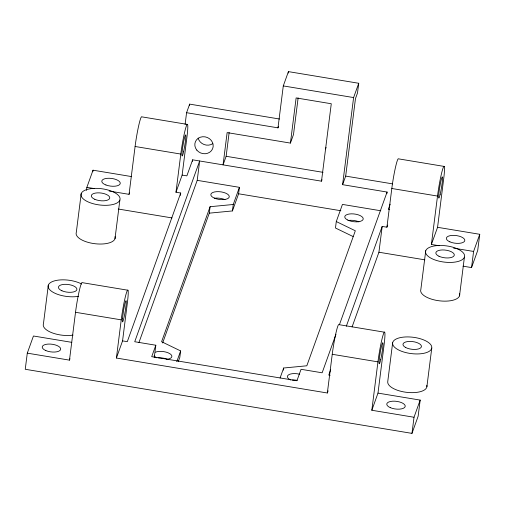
<?xml version="1.0" encoding="UTF-8"?>
<svg xmlns="http://www.w3.org/2000/svg" width="505" height="505" viewBox="0 0 505 505"><rect width="100%" height="100%" fill="white"/><g stroke="black" fill="none" stroke-linecap="round" stroke-linejoin="round"><path stroke-width="0.76" d="M71.805 342.352L33.45 335.995L27.289 353.147L25.25 369.275L411.979 433.378L418.14 416.227L420.179 400.093L377.992 393.105L371.831 410.256L414.018 417.25L420.179 400.093M48.328 285.129L43.436 323.838A19.67 8.187 7.2 0 0 52.072 332.814A19.67 8.187 7.2 0 0 73.073 335.112M81.198 193.642L76.305 232.357A19.67 8.187 7.2 0 0 95.369 243.77A19.67 8.187 7.2 0 0 115.052 236.618M86.469 190.417L86.86 187.349L93.021 170.191L131.376 176.554M92.825 171.732L93.021 170.191M27.289 353.147L69.475 360.141L75.523 312.286A21.456 1.799 -80.6 0 1 82.258 282.655L127.967 290.236M114.982 238.764L119.868 200.049A19.67 8.187 7.2 0 0 93.311 188.434A19.67 8.187 7.2 0 0 88.419 202.05A19.67 8.187 7.2 0 0 119.868 200.049M109.105 191.035L129.046 194.337L135.094 146.488A21.456 1.799 -80.6 0 1 141.829 116.857L187.538 124.432M116.403 358.032L121.225 319.861A21.456 1.799 -80.6 0 1 126.755 291.928A21.456 1.799 -80.6 0 1 127.386 302.71L122.563 340.881L116.403 358.032L327.347 392.997L328.117 390.857M154.252 357.616L155.818 345.231L134.728 341.733L199.664 160.981L197.221 180.342L138.932 342.573M175.974 192.235L180.796 154.063A21.456 1.799 -80.6 0 1 186.32 126.13A21.456 1.799 -80.6 0 1 186.957 136.912L182.135 175.084L175.974 192.235L180.708 193.024L180.411 195.366M185.101 124.4L186.579 112.703L189.659 104.125L279.517 119.022M189.463 105.678L189.659 104.125M192.437 161.385L192.632 159.82L321.502 181.181L322.013 179.748M197.221 180.342L239.408 187.336L233.247 204.487L210.099 206.703L161.594 341.715L180.632 350.931L179.818 357.382L178.278 361.668M162.642 342.977L209.285 213.16L210.099 206.703M298.127 97.913L293.5 134.513L290.419 143.092L227.136 132.6L223.059 164.864L226.139 156.285L229.15 132.474M209.285 213.16L232.433 210.939L233.247 204.487M232.433 210.939L238.594 193.787L239.408 187.336M186.579 112.703L277.984 127.853L283.286 85.913L288.418 71.622L358.733 83.274L357.508 92.958L355.457 98.671L345.679 176.1L342.592 184.672L387.083 192.052L386.887 193.598M288.229 73.111L288.418 71.622M290.419 143.092L296.126 97.926L331.28 103.752L321.502 181.181M283.4 370.159L283.671 368.012L306.819 365.79L355.324 230.779L336.286 221.562L342.447 204.411L380.802 210.768M336.286 221.562L335.472 228.014L353.102 236.548M342.592 184.672L353.601 97.572L358.733 83.274M327.347 392.997L332.24 354.289A21.456 1.799 -80.6 0 1 338.975 324.658L384.684 332.233M352.086 326.918L378.927 252.229L382.184 226.417L386.918 227.2L387.688 225.06M386.918 227.2L391.811 188.491A21.456 1.799 -80.6 0 1 398.546 158.86L444.248 166.435M371.831 410.256L377.942 361.864A21.456 1.799 -80.6 0 1 383.465 333.931A21.456 1.799 -80.6 0 1 384.103 344.713L377.992 393.105M392.637 342.838L387.752 381.553A19.739 8.219 7.2 0 0 407.712 392.454A19.739 8.219 7.2 0 0 426.82 385.29M425.74 250.751L420.848 289.466A19.67 8.187 7.2 0 0 439.905 300.879A19.67 8.187 7.2 0 0 459.594 293.727M431.396 244.458L437.513 196.066A21.456 1.799 -80.6 0 1 443.036 168.133A21.456 1.799 -80.6 0 1 443.674 178.915L437.564 227.307L431.396 244.458L439.072 245.727M411.979 433.378L414.018 417.25M426.889 386.735L431.775 348.027A19.739 8.219 7.2 0 0 403.564 337.106A19.739 8.219 7.2 0 0 401.286 351.164A19.739 8.219 7.2 0 0 431.775 348.027M459.518 295.873L464.411 257.159A19.67 8.187 7.2 0 0 437.854 245.544A19.67 8.187 7.2 0 0 432.962 259.16A19.67 8.187 7.2 0 0 464.411 257.159M462.99 266.16L471.55 267.581L473.589 251.446L479.75 234.295L437.564 227.307M479.75 234.295L477.711 250.43L471.55 267.581M69.475 360.141L69.993 358.708M129.046 194.337L129.558 192.91M180.708 193.024L127.298 341.67L122.563 340.881M192.632 159.82L186.869 175.866L182.135 175.084M155.818 345.231L151.708 356.663L296.94 380.738L301.049 369.3L322.139 372.797L335.983 334.278M176.782 361.649L180.632 350.931M277.984 127.853L278.501 126.427M325.573 148.918L326.091 147.485M280.073 378.018L283.671 368.012M339.442 324.646L387.083 192.052M330.636 369.887L328.78 375.063L330.131 375.291M346.316 326.255L382.184 226.417M390.169 204.197L388.345 209.266L389.702 209.487M283.286 85.913L353.601 97.572M226.139 156.285L323.03 172.344M345.679 176.1L392.581 183.877M391.811 188.491L437.513 196.066M135.094 146.488L180.796 154.063M238.594 193.787L340.856 210.736M86.86 187.349L94.53 188.618M453.641 248.144L473.589 251.446M118.29 209.026L171.997 217.926M378.927 252.229L424.85 259.835M332.24 354.289L377.942 361.864M75.523 312.286L121.225 319.861M155.407 352.206A9.298 3.87 7.2 0 1 169.819 353.664A9.298 3.87 7.2 0 1 166.808 359.289M156.929 357.837A9.298 3.87 7.2 0 1 154.076 355.924M290.88 380.044A9.298 3.87 7.2 0 1 288.525 374.855A9.298 3.87 7.2 0 1 299.699 374.23M214.379 198.269A9.298 3.87 7.2 0 1 224.959 199.633M348.368 220.47A9.298 3.87 7.2 0 1 358.948 221.846M292.376 380.057A9.298 3.87 7.2 0 1 297.129 380.315M158.431 357.856A9.298 3.87 7.2 0 1 167.572 359.371M212.801 143.66A9.298 8.421 19.8 0 1 198.13 138.099M78.679 296.277A19.67 8.187 7.2 0 1 52.192 291.738A19.67 8.187 7.2 0 1 54.862 280.761A19.67 8.187 7.2 0 1 81.659 284.025M122.456 318.554L122.361 319.835A10.731 0.903 -80.6 0 0 124.363 315.941A10.731 0.903 -80.6 0 0 126.237 301.113A10.731 0.903 -80.6 0 0 123.586 310.158L122.456 318.554M390.277 407.636A9.298 3.87 7.2 0 0 405.143 406.689A9.298 3.87 7.2 0 0 392.587 401.197A9.298 3.87 7.2 0 0 390.277 407.636M449.898 241.857A9.298 3.87 7.2 0 0 464.726 240.866A9.298 3.87 7.2 0 0 452.101 235.406A9.298 3.87 7.2 0 0 449.898 241.857M105.924 184.982A9.298 3.87 7.2 0 0 120.253 183.473A9.298 3.87 7.2 0 0 106.927 178.347A9.298 3.87 7.2 0 0 105.924 184.982M45.81 350.558A9.298 3.87 7.2 0 0 60.619 349.542A9.298 3.87 7.2 0 0 47.962 344.094A9.298 3.87 7.2 0 0 45.81 350.558M214.322 198.099A9.298 3.87 7.2 0 0 229.188 197.152A9.298 3.87 7.2 0 0 216.639 191.666A9.298 3.87 7.2 0 0 214.322 198.099M347.629 220.003A9.298 3.87 7.2 0 0 362.981 219.694A9.298 3.87 7.2 0 0 351.385 213.836A9.298 3.87 7.2 0 0 347.629 220.003M183.586 151.721A10.731 0.903 -80.6 0 0 185.707 134.961A10.731 0.903 -80.6 0 0 182.337 149.77A10.731 0.903 -80.6 0 0 183.586 151.721M440.133 194.469A10.731 0.903 -80.6 0 0 442.481 177.103A10.731 0.903 -80.6 0 0 439.167 190.89A10.731 0.903 -80.6 0 0 440.133 194.469M380.732 359.522A10.731 0.903 -80.6 0 0 382.853 342.762A10.731 0.903 -80.6 0 0 379.482 357.578A10.731 0.903 -80.6 0 0 380.732 359.522M196.792 150.092A9.298 8.421 19.8 0 0 212.561 148.868A9.298 8.421 19.8 0 0 202.663 136.741A9.298 8.421 19.8 0 0 196.792 150.092M94.807 199.305A9.298 3.87 7.2 0 0 109.673 198.364A9.298 3.87 7.2 0 0 97.118 192.872A9.298 3.87 7.2 0 0 94.807 199.305M61.938 290.779A9.298 3.87 7.2 0 0 76.811 289.838A9.298 3.87 7.2 0 0 64.255 284.347A9.298 3.87 7.2 0 0 61.938 290.779M405.679 347.509A9.298 3.87 7.2 0 0 421.132 347.364A9.298 3.87 7.2 0 0 409.814 341.418A9.298 3.87 7.2 0 0 405.679 347.509M438.965 256.243A9.298 3.87 7.2 0 0 454.134 255.669A9.298 3.87 7.2 0 0 442.127 249.956A9.298 3.87 7.2 0 0 438.965 256.243"/></g></svg>
